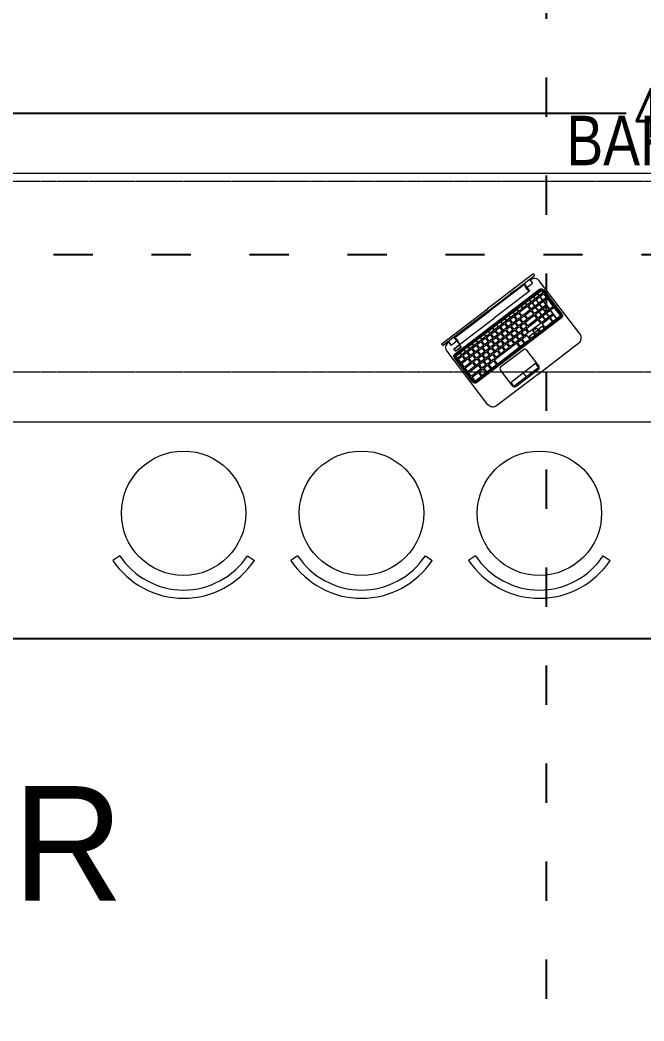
# Model space of a CAD drawing. Header units: centimetres. Extents: x -3207095 to 15275363, y -32656 to 4798027.
# Drawn here: x 682510.7 to 682701.8, y 4437717.3 to 4438023.8 of the extents above; entities that cross this region are included whole.
import ezdxf

# ---------------------------------------------------------------- set-up
doc = ezdxf.new("R2010")
doc.units = ezdxf.units.CM
for name, pattern in [('ACAD_ISO03W100', [30, 12, -18]), ('DASHED2', [0.375, 0.25, -0.125]), ('DUZ', [500, 500])]:
    doc.linetypes.add(name, pattern=pattern)
doc.layers.get('0').update_dxf_attribs({"color": 1, "linetype": 'DUZ'})
doc.layers.add('DIM', color=1, linetype='DUZ')
doc.layers.add('Fix & Furniture', color=144, linetype='Continuous', lineweight=13)
doc.layers.add('Text & Arrow', color=11, linetype='Continuous', lineweight=13)
doc.styles.add('Arial_1', font='arial.ttf', dxfattribs={"width": 0.8, "height": 13.937328})
doc.styles.add('DIM', font='ROMANSTW.SHX', dxfattribs={"width": 0.7})
doc.dimstyles.new('1_100', dxfattribs={"dimtxt": 15, "dimasz": 6, "dimexe": 6, "dimexo": 0, "dimgap": 2, "dimtad": 0, "dimdec": 1, "dimzin": 11, "dimdsep": 46, "dimtxsty": 'DIM', "dimblk": 'ARCHTICK', "dimcen": 3, "dimdle": 1.25, "dimclrt": 2, "dimadec": 0, "dimazin": 0, "dimtfac": 1.25, "dimtdec": 1, "dimtix": 1, "dimtofl": 0, "dimtmove": 1, "dimatfit": 3, "dimldrblk": 'ARCHTICK', "dimfxl": 20, "dimfxlon": 1, "dimtolj": 1, "dimtzin": 0, "dimarcsym": 0})

# ---------------------------------------------------------------- blocks, each defined once
blk = doc.blocks.new('_ArchTick')
at = {"color": 0, "linetype": 'ByBlock', "const_width": 0.15}
blk.add_lwpolyline([(-0.5, -0.5), (0.5, 0.5)], dxfattribs=at)
blk = doc.blocks.new('*D4581')
at = {"layer": 'Defpoints', "color": 0, "linetype": 'Continuous', "lineweight": 5, "transparency": 16777216}
for p in [(682946.79, 4437995.31), (682476.79, 4437976.93), (682946.79, 4437976.93)]:
    blk.add_point(p, dxfattribs=at)
at = {"layer": 'DIM', "color": 0, "linetype": 'Continuous', "lineweight": -2, "transparency": 16777216}
for p, q in [((682476.79, 4437976.93), (682476.79, 4438001.31)), ((682946.79, 4437976.93), (682946.79, 4438001.31)), ((682475.54, 4437995.31), (682696.29, 4437995.31)), ((682948.04, 4437995.31), (682727.29, 4437995.31))]:
    blk.add_line(p, q, dxfattribs=at)
at = {"layer": 'DIM', "color": 0, "linetype": 'Continuous', "lineweight": -2, "transparency": 16777216, "xscale": 6, "yscale": 6, "zscale": 6, "rotation": 180}
blk.add_blockref('_ArchTick', (682476.79, 4437995.31), dxfattribs=at)
at = {"layer": 'DIM', "color": 0, "linetype": 'Continuous', "lineweight": -2, "transparency": 16777216, "xscale": 6, "yscale": 6, "zscale": 6}
blk.add_blockref('_ArchTick', (682946.79, 4437995.31), dxfattribs=at)
at = {"layer": 'DIM', "color": 2, "linetype": 'Continuous', "lineweight": 5, "transparency": 16777216, "insert": (682711.79, 4437995.31), "char_height": 15, "attachment_point": 5, "style": 'DIM'}
blk.add_mtext('\\A1;470', dxfattribs=at)
blk = doc.blocks.new('*D5819')
at = {"layer": 'Defpoints', "color": 0, "linetype": 'Continuous', "lineweight": 5, "transparency": 16777216}
for p in [(691256.93, 4438668.74), (0, 4437978.74), (691238.54, 4437978.74)]:
    blk.add_point(p, dxfattribs=at)
at = {"layer": 'DIM', "color": 0, "linetype": 'Continuous', "lineweight": -2, "transparency": 16777216}
for p, q in [((691238.54, 4438669.99), (691238.54, 4438339.24)), ((691256.93, 4438668.74), (691232.54, 4438668.74)), ((691238.54, 4437977.49), (691238.54, 4438308.24)), ((691218.54, 4437978.74), (691244.54, 4437978.74))]:
    blk.add_line(p, q, dxfattribs=at)
at = {"layer": 'DIM', "color": 0, "linetype": 'Continuous', "lineweight": -2, "transparency": 16777216, "xscale": 6, "yscale": 6, "zscale": 6}
for p, rotation in [((691238.54, 4438668.74), 90), ((691238.54, 4437978.74), 270)]:
    blk.add_blockref('_ArchTick', p, dxfattribs=dict(at, rotation=rotation))
at = {"layer": 'DIM', "color": 2, "linetype": 'Continuous', "lineweight": 5, "transparency": 16777216, "insert": (691238.54, 4438323.74), "char_height": 15, "attachment_point": 5, "rotation": 90, "style": 'DIM'}
blk.add_mtext('\\A1;690', dxfattribs=at)
blk = doc.blocks.new('A$C47044345')
for p, q in [((16.7, 252.4), (0, 263.5)), ((324.8, 252.4), (341.5, 263.5))]:
    blk.add_line(p, q)
blk.add_circle((170.7, 150), 150)
for radius in [205, 185]:
    blk.add_arc((170.7, 150), radius, 33.6064, 146.3936)
blk = doc.blocks.new('Laptop_2_top cad-block.com')
at = {"color": 0}
for points in [[(-0.5, 260.8), (-186.1, 260.8, -0.414214), (-188.1, 262.8), (-188.1, 265.8, -0.414214), (-186.1, 267.8), (-0.5, 267.8)], [(-0.5, 260.8), (185.1, 260.8, 0.414214), (187.1, 262.8), (187.1, 265.8, 0.414214), (185.1, 267.8), (-0.5, 267.8)], [(0, 0), (-168.1, 0, -0.414214), (-188.1, 20), (-188.1, 238, -0.414214), (-168.1, 258)], [(0, 0), (168.1, 0, 0.414214), (188.1, 20), (188.1, 238, 0.414214), (168.1, 258)], [(73.6, 114.6), (73.6, 120.4, -0.414214), (75.6, 122.4), (86.6, 122.4, -0.414214), (88.6, 120.4), (88.6, 114.6)], [(88.6, 113.6), (88.6, 107.9, -0.414214), (86.6, 105.9), (75.6, 105.9, -0.414214), (73.6, 107.9), (73.6, 113.6)]]:
    blk.add_lwpolyline(points, format="xyb", dxfattribs=at)
for points in [[(-165.6, 260.8), (-165.6, 245.5)], [(-143.6, 260.8), (-143.6, 245.5)], [(143.6, 260.8), (143.6, 245.5)], [(165.6, 260.8), (165.6, 245.5)], [(-166.1, 256), (-166.1, 245.5)], [(-143.1, 245.5), (-166.1, 245.5)], [(-143.1, 258), (0, 258)], [(-143.1, 258), (-143.1, 245.5)], [(-143.1, 245.5), (-143.1, 231.1)], [(-143.1, 231.1), (-0.5, 231.1)], [(0, 231.1), (-0.5, 231.1)], [(143.1, 258), (0, 258)], [(143.1, 231.1), (0.5, 231.1)], [(143.1, 258), (143.1, 245.5)], [(143.1, 245.5), (166.1, 245.5)], [(143.1, 245.5), (143.1, 231.1)], [(166.1, 256), (166.1, 245.5)], [(73.6, 114.6), (88.6, 114.6)], [(73.6, 113.6), (88.6, 113.6)], [(15.8, 31.9), (-84.2, 31.9)], [(-84.2, 20.9), (-84.2, 31.9)], [(10.8, 15.9), (-79.2, 15.9)], [(-34.2, 15.9), (-34.2, 31.9)], [(15.8, 20.9), (15.8, 31.9)]]:
    blk.add_lwpolyline(points, dxfattribs=at)
for points in [[(-105.5, 260.8), (-89.4, 260.8), (-89.4, 259.5), (-105.5, 259.5)], [(104.5, 260.8), (88.4, 260.8), (88.4, 259.5), (104.5, 259.5)]]:
    blk.add_lwpolyline(points, close=True, dxfattribs=at)
for points in [[(-163.5, 231.1), (-146.5, 231.1, -0.414214), (-143.5, 228.1), (-143.5, 223.5, -0.414214), (-146.5, 220.5), (-163.5, 220.5, -0.414214), (-166.5, 223.5), (-166.5, 228.1, -0.414214)], [(-163.5, 230.1), (-146.5, 230.1, -0.414214), (-144.5, 228.1), (-144.5, 223.5, -0.414214), (-146.5, 221.5), (-163.5, 221.5, -0.414214), (-165.5, 223.5), (-165.5, 228.1, -0.414214)], [(172.2, 98.9), (-173, 98.9, -0.414214), (-182, 107.9), (-182, 206.9, -0.414214), (-173, 215.9), (172.2, 215.9, -0.414214), (181.2, 206.9), (181.2, 107.9, -0.414214)], [(172.2, 102.9), (-173, 102.9, -0.414214), (-178, 107.9), (-178, 206.9, -0.414214), (-173, 211.9), (172.2, 211.9, -0.414214), (177.2, 206.9), (177.2, 107.9, -0.414214)], [(-172.5, 208.9), (-161.5, 208.9, -0.414214), (-159.5, 206.9), (-159.5, 201.9, -0.414214), (-161.5, 199.9), (-172.5, 199.9, -0.414214), (-174.5, 201.9), (-174.5, 206.9, -0.414214)], [(-172.5, 196.4), (-161.5, 196.4, -0.414214), (-159.5, 194.4), (-159.5, 183.4, -0.414214), (-161.5, 181.4), (-172.5, 181.4, -0.414214), (-174.5, 183.4), (-174.5, 194.4, -0.414214)], [(-155.8, 208.9), (-144.8, 208.9, -0.414214), (-142.8, 206.9), (-142.8, 201.9, -0.414214), (-144.8, 199.9), (-155.8, 199.9, -0.414214), (-157.8, 201.9), (-157.8, 206.9, -0.414214)], [(-153.3, 196.4), (-142.3, 196.4, -0.414214), (-140.3, 194.4), (-140.3, 183.4, -0.414214), (-142.3, 181.4), (-153.3, 181.4, -0.414214), (-155.3, 183.4), (-155.3, 194.4, -0.414214)], [(-139.1, 208.9), (-128.1, 208.9, -0.414214), (-126.1, 206.9), (-126.1, 201.9, -0.414214), (-128.1, 199.9), (-139.1, 199.9, -0.414214), (-141.1, 201.9), (-141.1, 206.9, -0.414214)], [(-134.1, 196.4), (-123.1, 196.4, -0.414214), (-121.1, 194.4), (-121.1, 183.4, -0.414214), (-123.1, 181.4), (-134.1, 181.4, -0.414214), (-136.1, 183.4), (-136.1, 194.4, -0.414214)], [(-122.4, 208.9), (-111.4, 208.9, -0.414214), (-109.4, 206.9), (-109.4, 201.9, -0.414214), (-111.4, 199.9), (-122.4, 199.9, -0.414214), (-124.4, 201.9), (-124.4, 206.9, -0.414214)], [(-114.9, 196.4), (-103.9, 196.4, -0.414214), (-101.9, 194.4), (-101.9, 183.4, -0.414214), (-103.9, 181.4), (-114.9, 181.4, -0.414214), (-116.9, 183.4), (-116.9, 194.4, -0.414214)], [(-105.7, 208.9), (-94.7, 208.9, -0.414214), (-92.7, 206.9), (-92.7, 201.9, -0.414214), (-94.7, 199.9), (-105.7, 199.9, -0.414214), (-107.7, 201.9), (-107.7, 206.9, -0.414214)], [(-95.7, 196.4), (-84.7, 196.4, -0.414214), (-82.7, 194.4), (-82.7, 183.4, -0.414214), (-84.7, 181.4), (-95.7, 181.4, -0.414214), (-97.7, 183.4), (-97.7, 194.4, -0.414214)], [(-89, 208.9), (-78, 208.9, -0.414214), (-76, 206.9), (-76, 201.9, -0.414214), (-78, 199.9), (-89, 199.9, -0.414214), (-91, 201.9), (-91, 206.9, -0.414214)], [(-76.5, 196.4), (-65.5, 196.4, -0.414214), (-63.5, 194.4), (-63.5, 183.4, -0.414214), (-65.5, 181.4), (-76.5, 181.4, -0.414214), (-78.5, 183.4), (-78.5, 194.4, -0.414214)], [(-72.3, 208.9), (-61.3, 208.9, -0.414214), (-59.3, 206.9), (-59.3, 201.9, -0.414214), (-61.3, 199.9), (-72.3, 199.9, -0.414214), (-74.3, 201.9), (-74.3, 206.9, -0.414214)], [(-57.3, 196.4), (-46.3, 196.4, -0.414214), (-44.3, 194.4), (-44.3, 183.4, -0.414214), (-46.3, 181.4), (-57.3, 181.4, -0.414214), (-59.3, 183.4), (-59.3, 194.4, -0.414214)], [(-55.6, 208.9), (-44.6, 208.9, -0.414214), (-42.6, 206.9), (-42.6, 201.9, -0.414214), (-44.6, 199.9), (-55.6, 199.9, -0.414214), (-57.6, 201.9), (-57.6, 206.9, -0.414214)], [(-38.9, 208.9), (-27.9, 208.9, -0.414214), (-25.9, 206.9), (-25.9, 201.9, -0.414214), (-27.9, 199.9), (-38.9, 199.9, -0.414214), (-40.9, 201.9), (-40.9, 206.9, -0.414214)], [(-38.1, 196.4), (-27.1, 196.4, -0.414214), (-25.1, 194.4), (-25.1, 183.4, -0.414214), (-27.1, 181.4), (-38.1, 181.4, -0.414214), (-40.1, 183.4), (-40.1, 194.4, -0.414214)], [(-22.2, 208.9), (-11.2, 208.9, -0.414214), (-9.2, 206.9), (-9.2, 201.9, -0.414214), (-11.2, 199.9), (-22.2, 199.9, -0.414214), (-24.2, 201.9), (-24.2, 206.9, -0.414214)], [(-18.9, 196.4), (-7.9, 196.4, -0.414214), (-5.9, 194.4), (-5.9, 183.4, -0.414214), (-7.9, 181.4), (-18.9, 181.4, -0.414214), (-20.9, 183.4), (-20.9, 194.4, -0.414214)], [(-5.5, 208.9), (5.5, 208.9, -0.414214), (7.5, 206.9), (7.5, 201.9, -0.414214), (5.5, 199.9), (-5.5, 199.9, -0.414214), (-7.5, 201.9), (-7.5, 206.9, -0.414214)], [(0.3, 196.4), (11.3, 196.4, -0.414214), (13.3, 194.4), (13.3, 183.4, -0.414214), (11.3, 181.4), (0.3, 181.4, -0.414214), (-1.7, 183.4), (-1.7, 194.4, -0.414214)], [(11.2, 208.9), (22.2, 208.9, -0.414214), (24.2, 206.9), (24.2, 201.9, -0.414214), (22.2, 199.9), (11.2, 199.9, -0.414214), (9.2, 201.9), (9.2, 206.9, -0.414214)], [(19.5, 196.4), (30.5, 196.4, -0.414214), (32.5, 194.4), (32.5, 183.4, -0.414214), (30.5, 181.4), (19.5, 181.4, -0.414214), (17.5, 183.4), (17.5, 194.4, -0.414214)], [(27.9, 208.9), (38.9, 208.9, -0.414214), (40.9, 206.9), (40.9, 201.9, -0.414214), (38.9, 199.9), (27.9, 199.9, -0.414214), (25.9, 201.9), (25.9, 206.9, -0.414214)], [(38.7, 196.4), (49.7, 196.4, -0.414214), (51.7, 194.4), (51.7, 183.4, -0.414214), (49.7, 181.4), (38.7, 181.4, -0.414214), (36.7, 183.4), (36.7, 194.4, -0.414214)], [(44.6, 208.9), (55.6, 208.9, -0.414214), (57.6, 206.9), (57.6, 201.9, -0.414214), (55.6, 199.9), (44.6, 199.9, -0.414214), (42.6, 201.9), (42.6, 206.9, -0.414214)], [(57.9, 196.4), (68.9, 196.4, -0.414214), (70.9, 194.4), (70.9, 183.4, -0.414214), (68.9, 181.4), (57.9, 181.4, -0.414214), (55.9, 183.4), (55.9, 194.4, -0.414214)], [(61.3, 208.9), (72.3, 208.9, -0.414214), (74.3, 206.9), (74.3, 201.9, -0.414214), (72.3, 199.9), (61.3, 199.9, -0.414214), (59.3, 201.9), (59.3, 206.9, -0.414214)], [(77.1, 196.4), (105.5, 196.4, -0.414214), (107.5, 194.4), (107.5, 183.4, -0.414214), (105.5, 181.4), (77.1, 181.4, -0.414214), (75.1, 183.4), (75.1, 194.4, -0.414214)], [(78, 208.9), (89, 208.9, -0.414214), (91, 206.9), (91, 201.9, -0.414214), (89, 199.9), (78, 199.9, -0.414214), (76, 201.9), (76, 206.9, -0.414214)], [(94.7, 208.9), (105.7, 208.9, -0.414214), (107.7, 206.9), (107.7, 201.9, -0.414214), (105.7, 199.9), (94.7, 199.9, -0.414214), (92.7, 201.9), (92.7, 206.9, -0.414214)], [(111.4, 208.9), (122.4, 208.9, -0.414214), (124.4, 206.9), (124.4, 201.9, -0.414214), (122.4, 199.9), (111.4, 199.9, -0.414214), (109.4, 201.9), (109.4, 206.9, -0.414214)], [(113.7, 196.4), (123.7, 196.4, -0.414214), (125.7, 194.4), (125.7, 183.4, -0.414214), (123.7, 181.4), (113.7, 181.4, -0.414214), (111.7, 183.4), (111.7, 194.4, -0.414214)], [(128.1, 208.9), (139.1, 208.9, -0.414214), (141.1, 206.9), (141.1, 201.9, -0.414214), (139.1, 199.9), (128.1, 199.9, -0.414214), (126.1, 201.9), (126.1, 206.9, -0.414214)], [(129.7, 196.4), (139.7, 196.4, -0.414214), (141.7, 194.4), (141.7, 183.4, -0.414214), (139.7, 181.4), (129.7, 181.4, -0.414214), (127.7, 183.4), (127.7, 194.4, -0.414214)], [(144.8, 208.9), (155.8, 208.9, -0.414214), (157.8, 206.9), (157.8, 201.9, -0.414214), (155.8, 199.9), (144.8, 199.9, -0.414214), (142.8, 201.9), (142.8, 206.9, -0.414214)], [(145.7, 196.4), (155.7, 196.4, -0.414214), (157.7, 194.4), (157.7, 183.4, -0.414214), (155.7, 181.4), (145.7, 181.4, -0.414214), (143.7, 183.4), (143.7, 194.4, -0.414214)], [(161.5, 208.9), (172.5, 208.9, -0.414214), (174.5, 206.9), (174.5, 201.9, -0.414214), (172.5, 199.9), (161.5, 199.9, -0.414214), (159.5, 201.9), (159.5, 206.9, -0.414214)], [(161.7, 196.4), (171.7, 196.4, -0.414214), (173.7, 194.4), (173.7, 183.4, -0.414214), (171.7, 181.4), (161.7, 181.4, -0.414214), (159.7, 183.4), (159.7, 194.4, -0.414214)], [(-172.5, 177.9), (-151.7, 177.9, -0.414214), (-149.7, 175.9), (-149.7, 164.9, -0.414214), (-151.7, 162.9), (-172.5, 162.9, -0.414214), (-174.5, 164.9), (-174.5, 175.9, -0.414214)], [(-143.8, 177.9), (-132.8, 177.9, -0.414214), (-130.8, 175.9), (-130.8, 164.9, -0.414214), (-132.8, 162.9), (-143.8, 162.9, -0.414214), (-145.8, 164.9), (-145.8, 175.9, -0.414214)], [(-124.6, 177.9), (-113.6, 177.9, -0.414214), (-111.6, 175.9), (-111.6, 164.9, -0.414214), (-113.6, 162.9), (-124.6, 162.9, -0.414214), (-126.6, 164.9), (-126.6, 175.9, -0.414214)], [(-105.4, 177.9), (-94.4, 177.9, -0.414214), (-92.4, 175.9), (-92.4, 164.9, -0.414214), (-94.4, 162.9), (-105.4, 162.9, -0.414214), (-107.4, 164.9), (-107.4, 175.9, -0.414214)], [(-86.2, 177.9), (-75.2, 177.9, -0.414214), (-73.2, 175.9), (-73.2, 164.9, -0.414214), (-75.2, 162.9), (-86.2, 162.9, -0.414214), (-88.2, 164.9), (-88.2, 175.9, -0.414214)], [(-67, 177.9), (-56, 177.9, -0.414214), (-54, 175.9), (-54, 164.9, -0.414214), (-56, 162.9), (-67, 162.9, -0.414214), (-69, 164.9), (-69, 175.9, -0.414214)], [(-47.8, 177.9), (-36.8, 177.9, -0.414214), (-34.8, 175.9), (-34.8, 164.9, -0.414214), (-36.8, 162.9), (-47.8, 162.9, -0.414214), (-49.8, 164.9), (-49.8, 175.9, -0.414214)], [(-28.6, 177.9), (-17.6, 177.9, -0.414214), (-15.6, 175.9), (-15.6, 164.9, -0.414214), (-17.6, 162.9), (-28.6, 162.9, -0.414214), (-30.6, 164.9), (-30.6, 175.9, -0.414214)], [(-9.4, 177.9), (1.6, 177.9, -0.414214), (3.6, 175.9), (3.6, 164.9, -0.414214), (1.6, 162.9), (-9.4, 162.9, -0.414214), (-11.4, 164.9), (-11.4, 175.9, -0.414214)], [(9.8, 177.9), (20.8, 177.9, -0.414214), (22.8, 175.9), (22.8, 164.9, -0.414214), (20.8, 162.9), (9.8, 162.9, -0.414214), (7.8, 164.9), (7.8, 175.9, -0.414214)], [(29, 177.9), (40, 177.9, -0.414214), (42, 175.9), (42, 164.9, -0.414214), (40, 162.9), (29, 162.9, -0.414214), (27, 164.9), (27, 175.9, -0.414214)], [(48.2, 177.9), (59.2, 177.9, -0.414214), (61.2, 175.9), (61.2, 164.9, -0.414214), (59.2, 162.9), (48.2, 162.9, -0.414214), (46.2, 164.9), (46.2, 175.9, -0.414214)], [(67.4, 177.9), (78.4, 177.9, -0.414214), (80.4, 175.9), (80.4, 164.9, -0.414214), (78.4, 162.9), (67.4, 162.9, -0.414214), (65.4, 164.9), (65.4, 175.9, -0.414214)], [(86.6, 177.9), (105.5, 177.9, -0.414214), (107.5, 175.9), (107.5, 164.9, -0.414214), (105.5, 162.9), (86.6, 162.9, -0.414214), (84.6, 164.9), (84.6, 175.9, -0.414214)], [(113.7, 177.9), (123.7, 177.9, -0.414214), (125.7, 175.9), (125.7, 164.9, -0.414214), (123.7, 162.9), (113.7, 162.9, -0.414214), (111.7, 164.9), (111.7, 175.9, -0.414214)], [(129.7, 177.9), (139.7, 177.9, -0.414214), (141.7, 175.9), (141.7, 164.9, -0.414214), (139.7, 162.9), (129.7, 162.9, -0.414214), (127.7, 164.9), (127.7, 175.9, -0.414214)], [(145.7, 177.9), (155.7, 177.9, -0.414214), (157.7, 175.9), (157.7, 164.9, -0.414214), (155.7, 162.9), (145.7, 162.9, -0.414214), (143.7, 164.9), (143.7, 175.9, -0.414214)], [(161.7, 177.9), (171.7, 177.9, -0.414214), (173.7, 175.9), (173.7, 146.4, -0.414214), (171.7, 144.4), (161.7, 144.4, -0.414214), (159.7, 146.4), (159.7, 175.9, -0.414214)], [(-172.5, 159.4), (-147.5, 159.4, -0.414214), (-145.5, 157.4), (-145.5, 146.4, -0.414214), (-147.5, 144.4), (-172.5, 144.4, -0.414214), (-174.5, 146.4), (-174.5, 157.4, -0.414214)], [(-172.5, 140.9), (-137.5, 140.9, -0.414214), (-135.5, 138.9), (-135.5, 127.9, -0.414214), (-137.5, 125.9), (-172.5, 125.9, -0.414214), (-174.5, 127.9), (-174.5, 138.9, -0.414214)], [(-138.7, 159.4), (-127.7, 159.4, -0.414214), (-125.7, 157.4), (-125.7, 146.4, -0.414214), (-127.7, 144.4), (-138.7, 144.4, -0.414214), (-140.7, 146.4), (-140.7, 157.4, -0.414214)], [(-129.1, 140.9), (-118.1, 140.9, -0.414214), (-116.1, 138.9), (-116.1, 127.9, -0.414214), (-118.1, 125.9), (-129.1, 125.9, -0.414214), (-131.1, 127.9), (-131.1, 138.9, -0.414214)], [(-119.5, 159.4), (-108.5, 159.4, -0.414214), (-106.5, 157.4), (-106.5, 146.4, -0.414214), (-108.5, 144.4), (-119.5, 144.4, -0.414214), (-121.5, 146.4), (-121.5, 157.4, -0.414214)], [(-109.9, 140.9), (-98.9, 140.9, -0.414214), (-96.9, 138.9), (-96.9, 127.9, -0.414214), (-98.9, 125.9), (-109.9, 125.9, -0.414214), (-111.9, 127.9), (-111.9, 138.9, -0.414214)], [(-100.3, 159.4), (-89.3, 159.4, -0.414214), (-87.3, 157.4), (-87.3, 146.4, -0.414214), (-89.3, 144.4), (-100.3, 144.4, -0.414214), (-102.3, 146.4), (-102.3, 157.4, -0.414214)], [(-90.7, 140.9), (-79.7, 140.9, -0.414214), (-77.7, 138.9), (-77.7, 127.9, -0.414214), (-79.7, 125.9), (-90.7, 125.9, -0.414214), (-92.7, 127.9), (-92.7, 138.9, -0.414214)], [(-81.1, 159.4), (-70.1, 159.4, -0.414214), (-68.1, 157.4), (-68.1, 146.4, -0.414214), (-70.1, 144.4), (-81.1, 144.4, -0.414214), (-83.1, 146.4), (-83.1, 157.4, -0.414214)], [(-71.5, 140.9), (-60.5, 140.9, -0.414214), (-58.5, 138.9), (-58.5, 127.9, -0.414214), (-60.5, 125.9), (-71.5, 125.9, -0.414214), (-73.5, 127.9), (-73.5, 138.9, -0.414214)], [(-61.9, 159.4), (-50.9, 159.4, -0.414214), (-48.9, 157.4), (-48.9, 146.4, -0.414214), (-50.9, 144.4), (-61.9, 144.4, -0.414214), (-63.9, 146.4), (-63.9, 157.4, -0.414214)], [(-52.3, 140.9), (-41.3, 140.9, -0.414214), (-39.3, 138.9), (-39.3, 127.9, -0.414214), (-41.3, 125.9), (-52.3, 125.9, -0.414214), (-54.3, 127.9), (-54.3, 138.9, -0.414214)], [(-42.7, 159.4), (-31.7, 159.4, -0.414214), (-29.7, 157.4), (-29.7, 146.4, -0.414214), (-31.7, 144.4), (-42.7, 144.4, -0.414214), (-44.7, 146.4), (-44.7, 157.4, -0.414214)], [(-33.1, 140.9), (-22.1, 140.9, -0.414214), (-20.1, 138.9), (-20.1, 127.9, -0.414214), (-22.1, 125.9), (-33.1, 125.9, -0.414214), (-35.1, 127.9), (-35.1, 138.9, -0.414214)], [(-23.5, 159.4), (-12.5, 159.4, -0.414214), (-10.5, 157.4), (-10.5, 146.4, -0.414214), (-12.5, 144.4), (-23.5, 144.4, -0.414214), (-25.5, 146.4), (-25.5, 157.4, -0.414214)], [(-13.9, 140.9), (-2.9, 140.9, -0.414214), (-0.9, 138.9), (-0.9, 127.9, -0.414214), (-2.9, 125.9), (-13.9, 125.9, -0.414214), (-15.9, 127.9), (-15.9, 138.9, -0.414214)], [(-4.3, 159.4), (6.7, 159.4, -0.414214), (8.7, 157.4), (8.7, 146.4, -0.414214), (6.7, 144.4), (-4.3, 144.4, -0.414214), (-6.3, 146.4), (-6.3, 157.4, -0.414214)], [(5.3, 140.9), (16.3, 140.9, -0.414214), (18.3, 138.9), (18.3, 127.9, -0.414214), (16.3, 125.9), (5.3, 125.9, -0.414214), (3.3, 127.9), (3.3, 138.9, -0.414214)], [(14.9, 159.4), (25.9, 159.4, -0.414214), (27.9, 157.4), (27.9, 146.4, -0.414214), (25.9, 144.4), (14.9, 144.4, -0.414214), (12.9, 146.4), (12.9, 157.4, -0.414214)], [(24.5, 140.9), (35.5, 140.9, -0.414214), (37.5, 138.9), (37.5, 127.9, -0.414214), (35.5, 125.9), (24.5, 125.9, -0.414214), (22.5, 127.9), (22.5, 138.9, -0.414214)], [(34.1, 159.4), (45.1, 159.4, -0.414214), (47.1, 157.4), (47.1, 146.4, -0.414214), (45.1, 144.4), (34.1, 144.4, -0.414214), (32.1, 146.4), (32.1, 157.4, -0.414214)], [(43.7, 140.9), (54.7, 140.9, -0.414214), (56.7, 138.9), (56.7, 127.9, -0.414214), (54.7, 125.9), (43.7, 125.9, -0.414214), (41.7, 127.9), (41.7, 138.9, -0.414214)], [(53.3, 159.4), (64.3, 159.4, -0.414214), (66.3, 157.4), (66.3, 146.4, -0.414214), (64.3, 144.4), (53.3, 144.4, -0.414214), (51.3, 146.4), (51.3, 157.4, -0.414214)], [(62.9, 140.9), (105.9, 140.9, -0.414214), (107.9, 138.9), (107.9, 127.9, -0.414214), (105.9, 125.9), (62.9, 125.9, -0.414214), (60.9, 127.9), (60.9, 138.9, -0.414214)], [(72.5, 159.4), (105.5, 159.4, -0.414214), (107.5, 157.4), (107.5, 146.4, -0.414214), (105.5, 144.4), (72.5, 144.4, -0.414214), (70.5, 146.4), (70.5, 157.4, -0.414214)], [(113.7, 159.4), (123.7, 159.4, -0.414214), (125.7, 157.4), (125.7, 146.4, -0.414214), (123.7, 144.4), (113.7, 144.4, -0.414214), (111.7, 146.4), (111.7, 157.4, -0.414214)], [(113.7, 140.9), (123.7, 140.9, -0.414214), (125.7, 138.9), (125.7, 127.9, -0.414214), (123.7, 125.9), (113.7, 125.9, -0.414214), (111.7, 127.9), (111.7, 138.9, -0.414214)], [(129.7, 159.4), (139.7, 159.4, -0.414214), (141.7, 157.4), (141.7, 146.4, -0.414214), (139.7, 144.4), (129.7, 144.4, -0.414214), (127.7, 146.4), (127.7, 157.4, -0.414214)], [(129.7, 140.9), (139.7, 140.9, -0.414214), (141.7, 138.9), (141.7, 127.9, -0.414214), (139.7, 125.9), (129.7, 125.9, -0.414214), (127.7, 127.9), (127.7, 138.9, -0.414214)], [(145.7, 159.4), (155.7, 159.4, -0.414214), (157.7, 157.4), (157.7, 146.4, -0.414214), (155.7, 144.4), (145.7, 144.4, -0.414214), (143.7, 146.4), (143.7, 157.4, -0.414214)], [(145.7, 140.9), (155.7, 140.9, -0.414214), (157.7, 138.9), (157.7, 127.9, -0.414214), (155.7, 125.9), (145.7, 125.9, -0.414214), (143.7, 127.9), (143.7, 138.9, -0.414214)], [(161.7, 140.9), (171.7, 140.9, -0.414214), (173.7, 138.9), (173.7, 107.9, -0.414214), (171.7, 105.9), (161.7, 105.9, -0.414214), (159.7, 107.9), (159.7, 138.9, -0.414214)], [(-172.5, 122.4), (-151.7, 122.4, -0.414214), (-149.7, 120.4), (-149.7, 107.9, -0.414214), (-151.7, 105.9), (-172.5, 105.9, -0.414214), (-174.5, 107.9), (-174.5, 120.4, -0.414214)], [(-143.3, 122.4), (-132.3, 122.4, -0.414214), (-130.3, 120.4), (-130.3, 107.9, -0.414214), (-132.3, 105.9), (-143.3, 105.9, -0.414214), (-145.3, 107.9), (-145.3, 120.4, -0.414214)], [(-124.1, 122.4), (-113.1, 122.4, -0.414214), (-111.1, 120.4), (-111.1, 107.9, -0.414214), (-113.1, 105.9), (-124.1, 105.9, -0.414214), (-126.1, 107.9), (-126.1, 120.4, -0.414214)], [(-104.9, 122.4), (-89.5, 122.4, -0.414214), (-87.5, 120.4), (-87.5, 107.9, -0.414214), (-89.5, 105.9), (-104.9, 105.9, -0.414214), (-106.9, 107.9), (-106.9, 120.4, -0.414214)], [(-81.3, 122.4), (4.1, 122.4, -0.414214), (6.1, 120.4), (6.1, 107.9, -0.414214), (4.1, 105.9), (-81.3, 105.9, -0.414214), (-83.3, 107.9), (-83.3, 120.4, -0.414214)], [(12.3, 122.4), (23.3, 122.4, -0.414214), (25.3, 120.4), (25.3, 107.9, -0.414214), (23.3, 105.9), (12.3, 105.9, -0.414214), (10.3, 107.9), (10.3, 120.4, -0.414214)], [(31.5, 122.4), (46.9, 122.4, -0.414214), (48.9, 120.4), (48.9, 107.9, -0.414214), (46.9, 105.9), (31.5, 105.9, -0.414214), (29.5, 107.9), (29.5, 120.4, -0.414214)], [(56.6, 114.9), (67.6, 114.9, -0.414214), (69.6, 112.9), (69.6, 107.9, -0.414214), (67.6, 105.9), (56.6, 105.9, -0.414214), (54.6, 107.9), (54.6, 112.9, -0.414214)], [(105.6, 114.9), (94.6, 114.9, 0.414214), (92.6, 112.9), (92.6, 107.9, 0.414214), (94.6, 105.9), (105.6, 105.9, 0.414214), (107.6, 107.9), (107.6, 112.9, 0.414214)], [(113.7, 122.4), (139.7, 122.4, -0.414214), (141.7, 120.4), (141.7, 107.9, -0.414214), (139.7, 105.9), (113.7, 105.9, -0.414214), (111.7, 107.9), (111.7, 120.4, -0.414214)], [(145.7, 122.4), (155.7, 122.4, -0.414214), (157.7, 120.4), (157.7, 107.9, -0.414214), (155.7, 105.9), (145.7, 105.9, -0.414214), (143.7, 107.9), (143.7, 120.4, -0.414214)], [(-88.2, 83.9), (-88.2, 19.9, 0.414214), (-80.2, 11.9), (11.8, 11.9, 0.414214), (19.8, 19.9), (19.8, 83.9, 0.414214), (11.8, 91.9), (-80.2, 91.9, 0.414214)]]:
    blk.add_lwpolyline(points, format="xyb", close=True, dxfattribs=at)
for centre, radius, start, end in [((-168.1, 256), 2, 0, 90.241), ((-165.5, 244.5), 26.1, 328.9336, 31.0664), ((165.5, 244.5), 26.1, 148.9336, 211.0664), ((168.1, 256), 2, 89.759, 180), ((-79.2, 20.9), 5, 180, 270), ((10.8, 20.9), 5, 270, 0)]:
    blk.add_arc(centre, radius, start, end, dxfattribs=at)
blk = doc.blocks.new('*D5895')
at = {"layer": 'Defpoints', "color": 0, "linetype": 'Continuous', "lineweight": 5, "transparency": 16777216}
for p in [(682101.25, 4437900.73), (682802.34, 4437900.73), (682101.25, 4437834.3)]:
    blk.add_point(p, dxfattribs=at)
at = {"layer": 'DIM', "color": 0, "linetype": 'Continuous', "lineweight": -2, "transparency": 16777216}
for p, q in [((682101.25, 4437854.3), (682101.25, 4437828.3)), ((682802.34, 4437854.3), (682802.34, 4437828.3)), ((682100, 4437834.3), (682432.04, 4437834.3)), ((682803.59, 4437834.3), (682471.54, 4437834.3))]:
    blk.add_line(p, q, dxfattribs=at)
at = {"layer": 'DIM', "color": 0, "linetype": 'Continuous', "lineweight": -2, "transparency": 16777216, "xscale": 6, "yscale": 6, "zscale": 6, "rotation": 180}
blk.add_blockref('_ArchTick', (682101.25, 4437834.3), dxfattribs=at)
at = {"layer": 'DIM', "color": 0, "linetype": 'Continuous', "lineweight": -2, "transparency": 16777216, "xscale": 6, "yscale": 6, "zscale": 6}
blk.add_blockref('_ArchTick', (682802.34, 4437834.3), dxfattribs=at)
at = {"layer": 'DIM', "color": 2, "linetype": 'Continuous', "lineweight": 5, "transparency": 16777216, "insert": (682451.79, 4437834.3), "char_height": 15, "attachment_point": 5, "style": 'DIM'}
blk.add_mtext('\\A1;701.1', dxfattribs=at)

msp = doc.modelspace()

# ---------------------------------------------------------------- linework, layer by layer
at = {"color": 232, "linetype": 'ACAD_ISO03W100'}
for p, q in [((682671.79, 4439926.16), (682671.79, 4436667.31)), ((685862.98, 4437951.93), (681754.42, 4437951.93))]:
    msp.add_line(p, q, dxfattribs=at)
at = {"layer": 'Fix & Furniture'}
for p, q in [((682101.25, 4437976.93), (682802.34, 4437976.93)), ((682101.25, 4437900.73), (682802.34, 4437900.73))]:
    msp.add_line(p, q, dxfattribs=at)
at = {"layer": 'Fix & Furniture', "linetype": 'DASHED2', "ltscale": 0.02}
for p, q in [((682799.8, 4437974.39), (682476.79, 4437974.39)), ((682799.8, 4437915.97), (682103.79, 4437915.97))]:
    msp.add_line(p, q, dxfattribs=at)

# ---------------------------------------------------------------- block references
at = {"layer": 'Fix & Furniture'}
for name, p, xscale, yscale, zscale, rotation in [('Laptop_2_top cad-block.com', (682669.25, 4437915.29), 0.09436896845801566, 0.09436896845801566, 0.09436896845801566, 37.37015041722489), ('A$C47044345', (682582.46, 4437891.82), 0.1270002540165633, 0.1270002540165633, 0.1270002540165633, 180), ('A$C47044345', (682636.95, 4437891.82), 0.1270002540165633, 0.1270002540165633, 0.1270002540165633, 180), ('A$C47044345', (682691.44, 4437891.82), 0.1270002540165633, 0.1270002540165633, 0.1270002540165633, 180)]:
    msp.add_blockref(name, p, dxfattribs=dict(at, xscale=xscale, yscale=yscale, zscale=zscale, rotation=rotation))

# ---------------------------------------------------------------- texts
at = {"insert": (682305.29, 4437789.24), "char_height": 35.0569, "attachment_point": 1}
msp.add_mtext_dynamic_manual_height_columns('{\\fCentury Gothic|b0|i0|c162|p34;\\C7;CAFE-BAR}', width=235.3466, gutter_width=7.3, heights=[0], dxfattribs=at)
at = {"layer": 'Text & Arrow', "insert": (682664.77, 4437994.47), "char_height": 15.147, "width": 149.6777, "attachment_point": 1, "line_spacing_factor": 0.941778, "style": 'Arial_1'}
msp.add_mtext('\\pxqc;BAR COUNTER', dxfattribs=at)

# ---------------------------------------------------------------- dimensions: what is measured, and where the dimension line sits
at = {"layer": 'DIM', "linetype": 'Continuous', "lineweight": 5}
dim = msp.add_linear_dim(base=(691238.54, 4437978.74), p1=(691256.93, 4438668.74), p2=(0, 4437978.74), angle=90, dimstyle='1_100', dxfattribs=at)
dim.commit()
dim.dimension.update_dxf_attribs({"geometry": '*D5819', "text_midpoint": (691238.54, 4438323.74)})
dim = msp.add_linear_dim(base=(682946.79, 4437995.31), p1=(682476.79, 4437976.93), p2=(682946.79, 4437976.93), dimstyle='1_100', dxfattribs=at)
dim.commit()
dim.dimension.update_dxf_attribs({"geometry": '*D4581', "text_midpoint": (682711.79, 4437995.31)})
dim = msp.add_aligned_dim(p1=(682802.34, 4437900.73), p2=(682101.25, 4437900.73), distance=66.42, dimstyle='1_100', dxfattribs=at)
dim.commit()
dim.dimension.update_dxf_attribs({"geometry": '*D5895', "text_midpoint": (682451.79, 4437834.3)})

doc.saveas('drawing.dxf')
